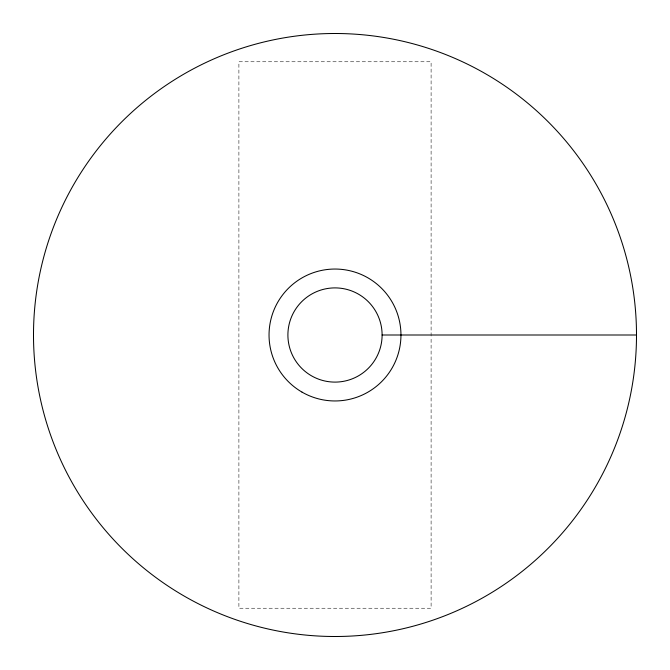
<?xml version="1.0" encoding="UTF-8"?>
<svg xmlns="http://www.w3.org/2000/svg" width="670" height="670" viewBox="0 0 670 670"><rect width="100%" height="100%" fill="white"/><g stroke="black" fill="none" stroke-linecap="round" stroke-linejoin="round"><path stroke-width="0.5" stroke-dasharray="3.35 2.51" d="M431.103 336.047L431.103 61.766L238.897 61.766L238.897 608.234L431.103 608.234L431.103 337.085"/><path stroke-width="1" d="M382.109 335A47.109 47.109 0 0 0 311.45 294.205A47.109 47.109 0 0 0 311.45 375.795A47.109 47.109 0 0 0 382.109 335L636.5 335A301.5 301.5 0 0 1 184.25 596.107A301.5 301.5 0 0 1 184.25 73.893A301.5 301.5 0 0 1 636.5 335M302.019 392.118A65.953 65.953 0 0 0 400.953 335A65.953 65.953 0 0 0 302.019 277.882A65.953 65.953 0 0 0 302.019 392.118"/></g></svg>
